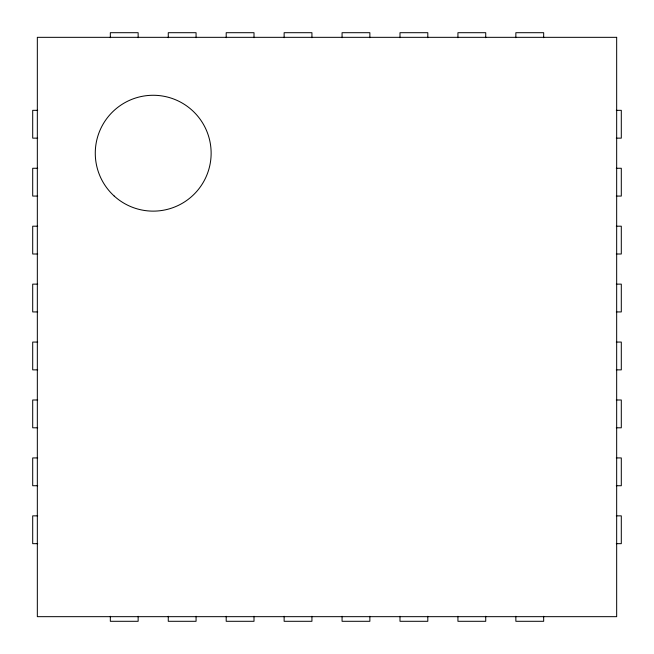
<?xml version="1.0" encoding="UTF-8"?>
<svg xmlns="http://www.w3.org/2000/svg" width="654" height="654" viewBox="0 0 654 654"><rect width="100%" height="100%" fill="white"/><g stroke="black" fill="none" stroke-linecap="round" stroke-linejoin="round"><path stroke-width="0.98" d="M37.711 110.33L32.7 110.33L32.7 138.141L37.711 138.141M616.289 110.33L621.3 110.33L621.3 138.141L616.289 138.141M37.711 168.266L32.7 168.266L32.7 196.069L37.711 196.069M616.289 168.266L621.3 168.266L621.3 196.069L616.289 196.069M37.711 226.194L32.7 226.194L32.7 254.005L37.711 254.005M616.289 226.194L621.3 226.194L621.3 254.005L616.289 254.005M37.711 284.13L32.7 284.13L32.7 311.933L37.711 311.933M616.289 284.13L621.3 284.13L621.3 311.933L616.289 311.933M37.711 342.067L32.7 342.067L32.7 369.87L37.711 369.87M616.289 342.067L621.3 342.067L621.3 369.87L616.289 369.87M37.711 399.995L32.7 399.995L32.7 427.806L37.711 427.806M616.289 399.995L621.3 399.995L621.3 427.806L616.289 427.806M37.711 457.931L32.7 457.931L32.7 485.734L37.711 485.734M616.289 457.931L621.3 457.931L621.3 485.734L616.289 485.734M37.711 515.859L32.7 515.859L32.7 543.67L37.711 543.67M616.289 515.859L621.3 515.859L621.3 543.67L616.289 543.67M543.67 37.711L543.67 32.7L515.859 32.7L515.859 37.711M543.67 616.289L543.67 621.3L515.859 621.3L515.859 616.289M485.734 37.711L485.734 32.7L457.931 32.7L457.931 37.711M485.734 616.289L485.734 621.3L457.931 621.3L457.931 616.289M427.806 37.711L427.806 32.7L399.995 32.7L399.995 37.711M427.806 616.289L427.806 621.3L399.995 621.3L399.995 616.289M369.87 37.711L369.87 32.7L342.067 32.7L342.067 37.711M369.87 616.289L369.87 621.3L342.067 621.3L342.067 616.289M311.933 37.711L311.933 32.7L284.13 32.7L284.13 37.711M311.933 616.289L311.933 621.3L284.13 621.3L284.13 616.289M254.005 37.711L254.005 32.7L226.194 32.7L226.194 37.711M254.005 616.289L254.005 621.3L226.194 621.3L226.194 616.289M196.069 37.711L196.069 32.7L168.266 32.7L168.266 37.711M196.069 616.289L196.069 621.3L168.266 621.3L168.266 616.289M138.141 37.711L138.141 32.7L110.33 32.7L110.33 37.711M138.141 616.289L138.141 621.3L110.33 621.3L110.33 616.289M616.665 37.335L37.335 37.335L37.335 616.665L616.665 616.665L616.665 37.335M114.205 196.045A57.936 57.936 0 0 0 209.803 165.552A57.936 57.936 0 0 0 135.599 98.01A57.936 57.936 0 0 0 114.205 196.045"/></g></svg>
